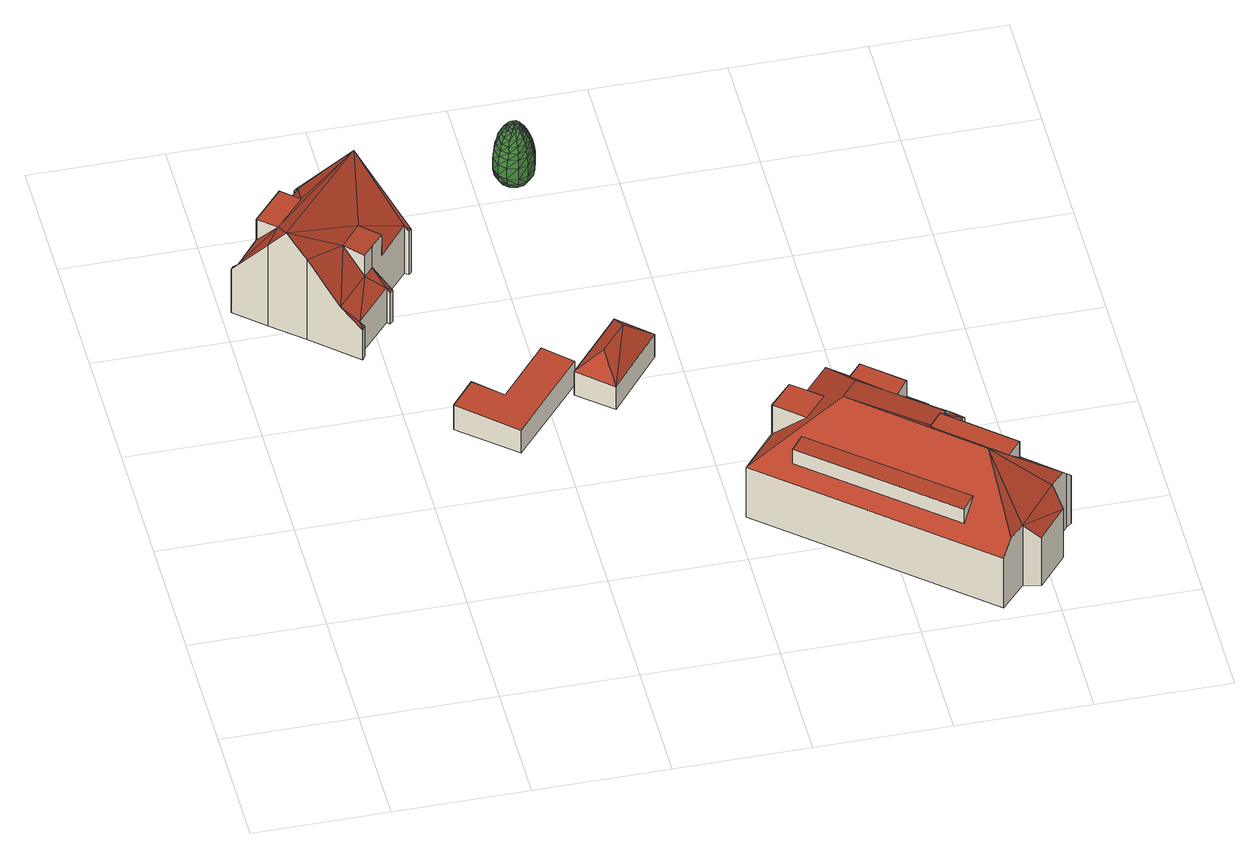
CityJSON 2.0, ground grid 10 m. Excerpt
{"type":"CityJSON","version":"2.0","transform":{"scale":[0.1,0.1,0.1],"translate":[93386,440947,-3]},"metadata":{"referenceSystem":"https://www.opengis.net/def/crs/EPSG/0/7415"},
"CityObjects":{
"building1":{"type":"Building","attributes":{"yearOfConstruction":1921,"hoogste_bouwlaag":2,"statusOmschr":"Pand in gebruik","aantalBouwlagen":3,"laagste_bouwlaag":0,"typeOmschr":"vrijstaand","class":"Pand"},"address":[{"CountryName":"Nederland","LocalityName":"Rotterdam","ThoroughfareNumber":"223","ThoroughfareName":"Straatweg","PostalCode":"3054AG"}],"geometry":[{"type":"Solid","lod":"2","boundaries":[[[[0,1,2,3,4,5,6,7,8,9,10,11,12,13,14,15,16,17,18,19]],[[20,21,22,23]],[[24,25,26,27,28]],[[29,30,31]],[[32,33,34]],[[32,34,35]],[[34,33,29]],[[36,31,30]],[[34,29,31]],[[37,31,36]],[[38,39,25]],[[26,40,30]],[[25,39,26]],[[29,26,30]],[[41,25,42]],[[26,39,40]],[[41,38,25]],[[43,38,41]],[[43,41,44]],[[22,45,46]],[[38,47,23]],[[38,22,39]],[[22,48,39]],[[47,49,23]],[[47,50,51]],[[38,23,22]],[[22,46,48]],[[38,50,47]],[[48,46,52]],[[46,53,52]],[[28,27,29,33]],[[42,24,28,33,0,19,41]],[[10,9,52,53]],[[11,10,53,46]],[[12,11,46,45]],[[14,13,49,47]],[[49,13,12,45,21,20]],[[47,51,15,14]],[[16,15,51,50]],[[43,17,16,50,38]],[[43,44,18,17]],[[44,41,19,18]],[[1,0,33,32]],[[32,35,2,1]],[[35,34,3,2]],[[34,31,4,3]],[[5,4,31,37]],[[37,36,6,5]],[[36,30,40,7,6]],[[40,39,48,8,7]],[[48,52,9,8]],[[22,21,45]],[[23,49,20]],[[24,42,25]],[[27,26,29]]]],"semantics":{"surfaces":[{"type":"GroundSurface"},{"type":"RoofSurface"},{"type":"WallSurface"}],"values":[[0,1,1,1,1,1,1,1,1,1,1,1,1,1,1,1,1,1,1,1,1,1,1,1,1,1,1,1,1,1,2,2,2,2,2,2,2,2,2,2,2,2,2,2,2,2,2,2,2,2,2,2,2,2,2]]}}]},
"building2":{"type":"Building","attributes":{"yearOfConstruction":1921,"statusOmschr":"Pand in gebruik","aantalBouwlagen":1,"class":"Pand"},"address":[{"CountryName":"Nederland","LocalityName":"Rotterdam"}],"geometry":[{"type":"Solid","lod":"2","boundaries":[[[[54,55,56,57,58,59]],[[60,61,62,63,64,65]],[[65,64,55,54]],[[64,63,56,55]],[[57,56,63,62]],[[58,57,62,61]],[[59,58,61,60]],[[54,59,60,65]]]],"semantics":{"surfaces":[{"type":"GroundSurface"},{"type":"RoofSurface"},{"type":"WallSurface"}],"values":[[0,1,2,2,2,2,2,2]]}}]},
"building3":{"type":"Building","attributes":{"yearOfConstruction":1919,"statusOmschr":"Pand in gebruik","aantalBouwlagen":1,"class":"Pand"},"address":[{"CountryName":"Nederland","LocalityName":"Rotterdam"}],"geometry":[{"type":"Solid","lod":"2","boundaries":[[[[66,67,68,69]],[[70,71,72,73]],[[74,72,71]],[[75,70,73]],[[75,73,74]],[[73,72,74]],[[66,69,70,75]],[[75,74,67,66]],[[74,71,68,67]],[[69,68,71,70]]]],"semantics":{"surfaces":[{"type":"GroundSurface"},{"type":"RoofSurface"},{"type":"WallSurface"}],"values":[[0,1,1,1,1,1,2,2,2,2]]}}]},
"tree1":{"type":"SolitaryVegetationObject","attributes":{"Geslacht":"Aesculus","Brondatum":"13-06-2019","Aanlegjaar":"1984","Beheerobjectomschrijving":"12310.bm41","Ontwikkeling":"Blijvende Kroon","Boomsortiment":"Aesculus hippocastanum","Boomstatus":"Niet van toepassing","Stamdiameter":"25","tree_part":"kruin","Takvrije_zone":"tot 2,50 meter Bereikt","Kroondiameter":"3","Thema":"Bomen","Boomhoogte":"6-9 m.","Straat":"C.N.A.Looslaan","Wijk":"Hillegersberg Noord","Laatste_mutatie":"17-05-2019","Boomsortiment_nederlands":"Wilde kastanje, Witte paa ;Aanbev. = N","Buurt":"Hillegersberg Noord - 40","Hoogte":"-2.543931","class":"VegetatieObject","function":"Boom"},"geometry":[{"type":"CompositeSurface","lod":"2","boundaries":[[[76,77,78]],[[79,77,76]],[[76,80,81]],[[82,80,76]],[[82,83,84]],[[83,85,86]],[[85,87,88]],[[87,89,90]],[[91,92,89]],[[91,93,92]],[[94,93,76]],[[76,95,96]],[[76,81,97]],[[95,98,99]],[[98,100,101]],[[100,102,103]],[[103,102,104]],[[104,105,106]],[[106,105,107]],[[108,109,107]],[[110,111,108]],[[112,113,110]],[[112,114,115]],[[114,116,115]],[[116,117,118]],[[117,119,118]],[[118,119,120]],[[120,121,122]],[[122,121,123]],[[124,125,123]],[[126,127,124]],[[128,127,126]],[[107,129,106]],[[130,131,128]],[[109,129,107]],[[109,132,129]],[[133,134,130]],[[135,136,132]],[[137,138,133]],[[139,140,136]],[[141,142,137]],[[143,144,140]],[[141,145,146]],[[147,148,145]],[[149,144,143]],[[150,151,147]],[[152,149,153]],[[154,155,150]],[[156,152,157]],[[158,159,154]],[[160,156,161]],[[162,163,158]],[[164,160,165]],[[166,167,162]],[[168,164,169]],[[170,171,166]],[[172,168,173]],[[174,175,170]],[[176,172,177]],[[178,179,174]],[[180,176,181]],[[182,183,178]],[[137,142,138]],[[133,138,134]],[[130,134,131]],[[134,184,131]],[[184,185,186]],[[185,187,188]],[[187,189,190]],[[189,191,192]],[[191,193,194]],[[193,195,196]],[[195,197,198]],[[198,197,199]],[[113,111,110]],[[200,113,112]],[[115,200,112]],[[201,200,115]],[[202,201,203]],[[204,202,205]],[[205,202,203]],[[203,201,115]],[[115,116,203]],[[116,118,203]],[[203,118,205]],[[118,120,205]],[[205,120,122]],[[122,204,205]],[[206,204,122]],[[123,206,122]],[[125,206,123]],[[127,125,124]],[[128,131,127]],[[131,184,186]],[[131,186,127]],[[127,186,125]],[[186,185,188]],[[186,188,125]],[[125,188,206]],[[188,187,190]],[[188,190,206]],[[206,190,204]],[[190,189,192]],[[190,192,204]],[[204,192,202]],[[192,191,194]],[[192,194,202]],[[202,194,201]],[[194,193,196]],[[194,196,201]],[[201,196,200]],[[196,195,198]],[[196,198,200]],[[200,198,113]],[[198,199,113]],[[113,199,111]],[[111,109,108]],[[135,132,109]],[[111,135,109]],[[199,135,111]],[[139,136,135]],[[199,139,135]],[[197,139,199]],[[143,140,139]],[[197,143,139]],[[153,149,143]],[[153,143,197]],[[195,153,197]],[[157,152,153]],[[157,153,195]],[[193,157,195]],[[161,156,157]],[[161,157,193]],[[191,161,193]],[[165,160,161]],[[165,161,191]],[[189,165,191]],[[169,164,165]],[[169,165,189]],[[187,169,189]],[[173,168,169]],[[173,169,187]],[[185,173,187]],[[177,172,173]],[[177,173,185]],[[184,177,185]],[[181,176,177]],[[181,177,184]],[[134,181,184]],[[138,181,134]],[[138,180,181]],[[142,180,138]],[[182,207,183]],[[208,209,207]],[[207,209,183]],[[147,151,148]],[[151,209,148]],[[150,155,151]],[[170,175,171]],[[174,179,175]],[[178,183,179]],[[179,209,175]],[[175,209,171]],[[158,163,159]],[[163,209,159]],[[162,167,163]],[[166,171,167]],[[209,167,171]],[[167,209,163]],[[154,159,155]],[[209,155,159]],[[155,209,151]],[[209,208,148]],[[145,148,208]],[[145,208,146]],[[146,208,207]],[[146,207,182]],[[141,146,142]],[[142,146,182]],[[142,182,180]],[[180,182,178]],[[180,178,176]],[[176,178,174]],[[176,174,172]],[[172,174,170]],[[172,170,168]],[[168,170,166]],[[168,166,164]],[[164,166,162]],[[164,162,160]],[[160,162,158]],[[160,158,156]],[[156,158,154]],[[156,154,152]],[[152,154,150]],[[152,150,149]],[[149,150,147]],[[149,147,144]],[[144,147,145]],[[144,145,141]],[[144,141,140]],[[140,141,137]],[[140,137,136]],[[136,137,133]],[[136,133,132]],[[132,133,130]],[[132,130,129]],[[129,130,128]],[[129,128,106]],[[106,128,126]],[[126,104,106]],[[103,104,126]],[[124,103,126]],[[101,100,103]],[[101,103,124]],[[123,101,124]],[[121,101,123]],[[121,98,101]],[[99,98,121]],[[120,99,121]],[[119,99,120]],[[96,95,99]],[[96,99,119]],[[76,96,94]],[[94,96,119]],[[94,119,117]],[[93,94,117]],[[93,117,92]],[[92,117,116]],[[114,92,116]],[[89,92,114]],[[90,89,114]],[[90,114,112]],[[110,90,112]],[[88,87,90]],[[88,90,110]],[[108,88,110]],[[86,85,88]],[[209,179,183]],[[86,88,108]],[[107,86,108]],[[105,86,107]],[[105,83,86]],[[84,83,105]],[[104,84,105]],[[102,84,104]],[[80,82,84]],[[80,84,102]],[[81,80,102]],[[81,102,100]],[[97,81,100]],[[97,100,98]],[[95,97,98]],[[97,95,76]],[[76,93,91]],[[76,91,79]],[[79,91,89]],[[79,89,87]],[[77,79,87]],[[77,87,85]],[[78,77,85]],[[78,85,83]],[[82,78,83]],[[76,78,82]]]}]},
"building4":{"type":"Building","attributes":{"yearOfConstruction":1919,"hoogste_bouwlaag":1,"statusOmschr":"Pand in gebruik","aantalBouwlagen":2,"laagste_bouwlaag":0,"typeOmschr":"vrijstaand","class":"Pand"},"address":[{"CountryName":"Nederland","LocalityName":"Rotterdam","ThoroughfareNumber":"221","ThoroughfareName":"Straatweg","PostalCode":"3054AG"}],"geometry":[{"type":"Solid","lod":"2","boundaries":[[[[210,211,212,213,214,215,216,217,218,219,220,221,222,223,224]],[[225,226,227,228]],[[229,230,227,231,232],[233,234,235,236]],[[237,238,239,240]],[[241,242,243,226,225,244],[245,246,247,248]],[[249,250,251,228,227,230,252,253],[254,255,256,257]],[[258,237,240,259,231,227,226,243]],[[260,261,262]],[[252,230,261]],[[261,230,262]],[[260,262,263]],[[262,230,229]],[[264,244,265]],[[265,266,251]],[[265,244,266]],[[266,228,251]],[[265,251,223,222]],[[264,265,222,221]],[[224,223,251,250]],[[210,224,250,249]],[[249,253,211,210]],[[253,252,261,212,211]],[[213,212,261,260]],[[260,263,214,213]],[[263,262,215,214]],[[262,229,232,216,215]],[[232,231,217,216]],[[258,243,218,217,231,259,239,238]],[[219,218,243,242]],[[220,219,242,241]],[[264,221,220,241,244]],[[225,228,266]],[[240,239,259]],[[237,258,238]],[[244,225,266]],[[236,235,267,268]],[[268,267,234,233]],[[236,268,233]],[[235,234,267]],[[269,270,255,254]],[[257,256,270,269]],[[269,254,257]],[[270,256,255]],[[271,272,246,245]],[[248,247,272,271]],[[271,245,248]],[[272,247,246]]]],"semantics":{"surfaces":[{"type":"GroundSurface"},{"type":"RoofSurface"},{"type":"WallSurface"}],"values":[[0,1,1,1,1,1,1,1,1,1,1,1,1,1,1,1,2,2,2,2,2,2,2,2,2,2,2,2,2,2,2,2,2,2,2,1,2,2,2,1,2,2,2,1,2,2,2]]}}]}
},
"vertices":[
[101,400,8],[113,389,8],[111,387,8],[109,389,8],[83,360,8],[86,358,8],[84,355,8],[51,384,8],[28,404,8],[6,423,8],[8,426,8],[11,423,8],[29,445,8],[51,470,8],[69,490,8],[67,493,8],[69,495,8],[137,436,8],[135,434,8],[132,436,8],[51,470,71],[29,445,71],[42,434,71],[64,459,71],[110,410,71],[96,422,72],[81,404,72],[94,392,71],[101,400,71],[94,392,51],[71,366,50],[83,360,39],[113,389,37],[101,400,51],[109,389,40],[111,387,37],[84,355,36],[86,358,36],[103,466,102],[39,394,101],[51,384,82],[132,436,52],[110,410,52],[137,436,48],[135,434,48],[29,445,52],[11,423,52],[69,490,52],[28,404,83],[51,470,52],[69,495,48],[67,493,48],[6,423,48],[8,426,48],
[223,303,2],[171,243,2],[131,277,2],[148,297,2],[168,280,2],[203,321,2],[203,321,25],[168,280,24],[148,297,26],[131,277,25],[171,243,23],[223,303,24],
[283,318,3],[245,271,3],[220,292,3],[259,338,3],[259,338,26],[220,292,25],[241,293,40],[260,314,41],[245,271,24],[283,318,24],
[222,488,29],[225,493,31],[227,491,31],[222,494,31],[227,485,31],[225,482,31],[228,488,31],[233,488,34],[231,482,34],[231,493,34],[236,488,39],[227,497,34],[234,495,39],[222,499,34],[229,500,39],[219,493,31],[217,497,34],[217,491,31],[216,488,31],[219,482,31],[217,485,31],[222,482,31],[217,478,34],[213,482,34],[222,477,34],[215,476,39],[227,478,34],[222,474,39],[229,476,39],[234,481,39],[229,475,45],[235,480,45],[237,488,45],[237,488,55],[235,495,45],[235,495,55],[229,501,45],[229,501,55],[222,502,39],[222,503,45],[215,500,39],[213,493,34],[210,495,39],[211,488,34],[208,488,39],[210,481,39],[207,488,45],[209,480,45],[214,475,45],[214,475,55],[222,473,45],[222,473,55],[229,475,55],[235,480,55],[234,481,62],[229,476,62],[236,488,62],[235,488,67],[233,481,67],[234,495,62],[233,494,67],[232,494,72],[233,488,72],[228,499,67],[228,498,72],[227,496,76],[230,493,76],[222,499,72],[222,497,76],[222,494,81],[225,493,81],[219,493,81],[220,492,83],[217,496,76],[217,491,81],[218,490,83],[214,493,76],[216,498,72],[216,488,81],[218,488,83],[213,488,76],[212,494,72],[217,485,81],[218,486,83],[214,483,76],[211,488,72],[219,482,81],[220,484,83],[217,480,76],[212,482,72],[222,482,81],[222,484,83],[222,479,76],[216,478,72],[225,482,81],[224,484,83],[227,480,76],[222,477,72],[227,485,81],[226,486,83],[230,483,76],[228,478,72],[228,488,81],[226,488,83],[231,488,76],[232,482,72],[227,491,81],[226,490,83],[228,477,67],[222,475,67],[222,474,62],[216,477,67],[215,476,62],[211,481,67],[210,481,62],[209,488,67],[208,488,62],[211,494,67],[210,495,62],[216,499,67],[215,500,62],[222,501,67],[222,502,62],[229,500,62],[222,503,55],[214,501,55],[209,495,55],[214,501,45],[207,488,55],[209,495,45],[209,480,55],[224,492,83],[222,492,83],[222,488,84],
[525,81,7],[521,78,7],[507,61,7],[512,48,7],[491,23,7],[478,26,7],[460,6,7],[307,138,7],[384,228,7],[445,175,7],[446,176,7],[467,158,7],[465,157,7],[454,143,7],[466,133,7],[454,161,56],[389,156,102],[377,143,101],[446,149,53],[467,14,64],[463,68,101],[307,138,53],[460,6,53],[439,37,63],[337,125,62],[346,136,76],[448,48,77],[370,170,79],[349,187,79],[332,168,80],[353,151,79],[446,176,50],[445,175,52],[384,228,52],[459,166,50],[420,163,76],[392,188,77],[402,200,61],[430,176,60],[525,81,52],[466,133,52],[454,143,52],[517,72,64],[521,78,57],[482,85,76],[435,126,76],[445,138,61],[492,97,61],[349,187,52],[332,168,53],[512,48,52],[507,61,64],[478,26,63],[491,23,51],[467,158,50],[465,157,51],[454,161,53],[337,125,75],[439,37,76],[492,97,76],[445,138,76],[430,176,76],[402,200,76]
]}
